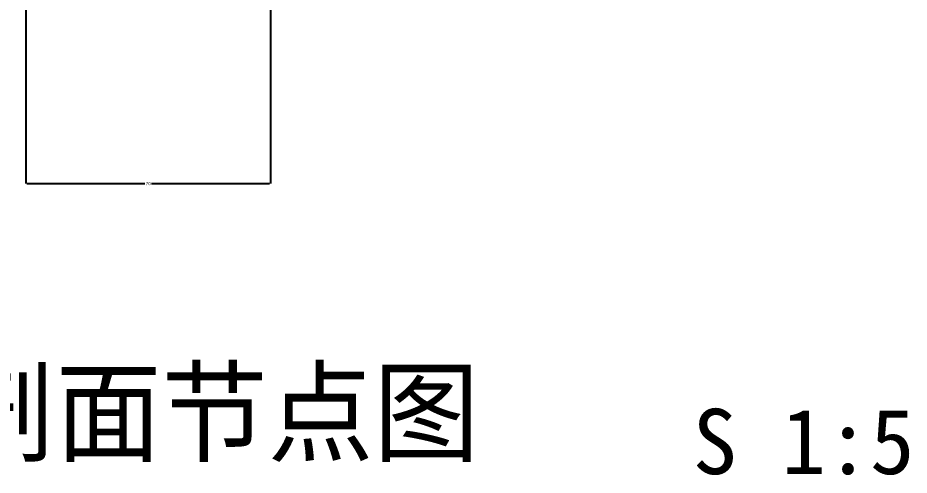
# Model space of a CAD drawing. Header units: metres. Extents: x -110103 to -108500, y -72902 to -71033.
# Drawn here: x -109729.6 to -109456.2, y -72889.5 to -72749.3 of the extents above; entities that cross this region are included whole.
import ezdxf

# ---------------------------------------------------------------- set-up
doc = ezdxf.new("R2010")
doc.units = ezdxf.units.M
doc.layers.add('7', color=7, linetype='Continuous')
doc.dimstyles.get("Standard").update_dxf_attribs({"dimtxt": 2.5, "dimasz": 2.5, "dimexe": 1.25, "dimexo": 0.625, "dimtad": 1, "dimcen": 2.5, "dimazin": 3, "dimtfac": 1, "dimtmove": 0, "dimatfit": 3})

# ---------------------------------------------------------------- blocks, each defined once
blk = doc.blocks.new('_CLOSEDFILLED')
at = {"color": 0, "linetype": 'BYBLOCK'}
blk.add_solid([(-1, 0.2), (0, 0), (-1, -0.2)], dxfattribs=at)
blk = doc.blocks.new('*D2')
for p, q in [((-109727.08, -72735.69), (-109727.08, -72800.09)), ((-109652.08, -72735.69), (-109652.08, -72800.09)), ((-109726.83, -72800.09), (-109690.58, -72800.09)), ((-109688.58, -72800.09), (-109652.33, -72800.09))]:
    blk.add_line(p, q)
at = {"layer": 'Defpoints'}
for p in [(-109727.08, -72735.69), (-109652.08, -72735.69), (-109727.08, -72800.09)]:
    blk.add_point(p, dxfattribs=at)
at = {"layer": '7', "xscale": 0.25, "yscale": 0.25, "rotation": 180}
blk.add_blockref('_CLOSEDFILLED', (-109727.08, -72800.09), dxfattribs=at)
at = {"layer": '7', "xscale": 0.25, "yscale": 0.25}
blk.add_blockref('_CLOSEDFILLED', (-109652.08, -72800.09), dxfattribs=at)
at = {"layer": '7', "insert": (-109689.58, -72800.09), "char_height": 1, "attachment_point": 5}
blk.add_mtext('70', dxfattribs=at)

msp = doc.modelspace()

# ---------------------------------------------------------------- texts
for s, height, p in [('剖面节点图', 25, (-109750.47, -72882.75)), ('S 1:5', 20, (-109522.58, -72889.15))]:
    msp.add_text(s, height=height).set_placement(p)

# ---------------------------------------------------------------- dimensions: what is measured, and where the dimension line sits
at = {"layer": '7'}
dim = msp.add_linear_dim(base=(-109727.08, -72800.09), p1=(-109727.08, -72735.69), p2=(-109652.08, -72735.69), text='70', dimstyle='Standard', dxfattribs=at)
dim.commit()
dim.dimension.update_dxf_attribs({"geometry": '*D2', "text_midpoint": (-109689.58, -72800.09)})

doc.saveas('drawing.dxf')
